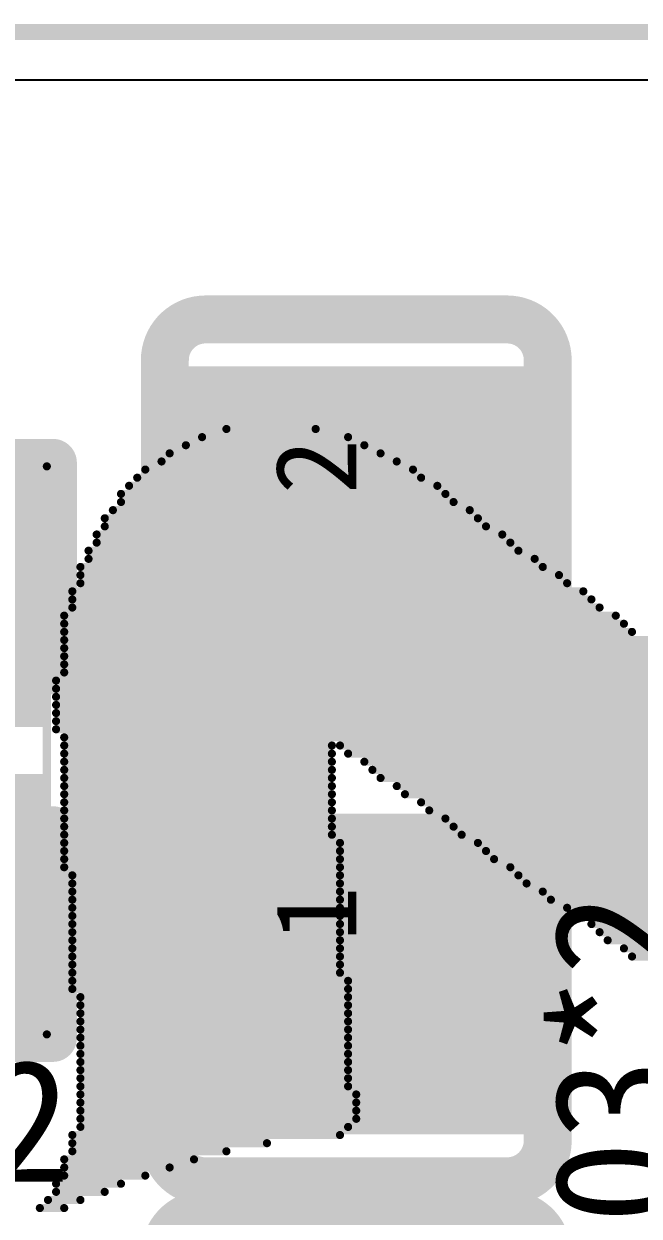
# Model space of a CAD drawing. Header units: millimetres. Extents: x 7.33 to 10.08, y 7.01 to 8.78.
# Drawn here: x 9.2751 to 9.351, y 8.6366 to 8.7835 of the extents above; entities that cross this region are included whole.
import ezdxf

# ---------------------------------------------------------------- set-up
doc = ezdxf.new("R2010")
doc.units = ezdxf.units.MM
doc.header["$MEASUREMENT"] = 0
for name, color, linetype in [('BottomOverlay', 54, 'Continuous'), ('KeepOutLayer', 6, 'Continuous'), ('Mechanical1', 6, 'Continuous'), ('Mechanical16', 56, 'Continuous'), ('Mechanical20', 56, 'Continuous'), ('MidLayer5', 130, 'Continuous'), ('MidLayer6', 216, 'Continuous'), ('TopLayer', 1, 'Continuous'), ('TopOverlay', 2, 'Continuous'), ('TopPaste', 8, 'Continuous'), ('TopSolder', 216, 'Continuous')]:
    doc.layers.add(name, color=color, linetype=linetype)

# ---------------------------------------------------------------- blocks, each defined once
blk = doc.blocks.new('R0402_62')
at = {"layer": 'Mechanical16'}
for points, const_width in [([(-0.03543, 0.01575), (-0.00984, 0.01575)], 0.00591), ([(-0.03543, 0.01575), (-0.03543, -0.01575)], 0.00591), ([(0.00984, 0.01575), (0.03543, 0.01575)], 0.00591), ([(0.03543, 0.01575), (0.03543, -0.01575)], 0.00591), ([(-0.035, 0.015), (0.035, 0.015)], 0.001), ([(-0.035, 0.015), (-0.035, -0.015)], 0.001), ([(0.035, 0.015), (0.035, -0.015)], 0.001), ([(-0.03543, -0.01575), (-0.00984, -0.01575)], 0.00591), ([(0.00984, -0.01575), (0.03543, -0.01575)], 0.00591), ([(-0.035, -0.015), (0.035, -0.015)], 0.001)]:
    blk.add_lwpolyline(points, dxfattribs=dict(at, const_width=const_width))
for points, const_width in [([(-0.03691, 0.01575, 1), (-0.03395, 0.01575, 1)], 0.00295), ([(-0.03691, 0.01575, 1), (-0.03395, 0.01575, 1)], 0.00295), ([(-0.01132, 0.01575, 1), (-0.00836, 0.01575, 1)], 0.00295), ([(0.00836, 0.01575, 1), (0.01132, 0.01575, 1)], 0.00295), ([(0.03395, 0.01575, 1), (0.03691, 0.01575, 1)], 0.00295), ([(0.03395, 0.01575, 1), (0.03691, 0.01575, 1)], 0.00295), ([(-0.03525, 0.015, 1), (-0.03475, 0.015, 1)], 0.0005), ([(-0.03525, 0.015, 1), (-0.03475, 0.015, 1)], 0.0005), ([(0.03475, 0.015, 1), (0.03525, 0.015, 1)], 0.0005), ([(0.03475, 0.015, 1), (0.03525, 0.015, 1)], 0.0005), ([(-0.03691, -0.01575, 1), (-0.03395, -0.01575, 1)], 0.00295), ([(-0.03691, -0.01575, 1), (-0.03395, -0.01575, 1)], 0.00295), ([(-0.01132, -0.01575, 1), (-0.00836, -0.01575, 1)], 0.00295), ([(0.00836, -0.01575, 1), (0.01132, -0.01575, 1)], 0.00295), ([(0.03395, -0.01575, 1), (0.03691, -0.01575, 1)], 0.00295), ([(0.03395, -0.01575, 1), (0.03691, -0.01575, 1)], 0.00295), ([(-0.03525, -0.015, 1), (-0.03475, -0.015, 1)], 0.0005), ([(-0.03525, -0.015, 1), (-0.03475, -0.015, 1)], 0.0005), ([(0.03475, -0.015, 1), (0.03525, -0.015, 1)], 0.0005), ([(0.03475, -0.015, 1), (0.03525, -0.015, 1)], 0.0005)]:
    blk.add_lwpolyline(points, format="xyb", close=True, dxfattribs=dict(at, const_width=const_width))
at = {"layer": 'TopLayer'}
for points in [[(-0.0069, 0.01082), (-0.02855, 0.01082), (-0.0069, -0.01082), (-0.02855, -0.01082)], [(0.02855, 0.01082), (0.0069, 0.01082), (0.02855, -0.01082), (0.0069, -0.01082)]]:
    blk.add_solid(points, dxfattribs=at)
at = {"layer": 'TopOverlay', "const_width": 0.00591}
for points in [[(-0.03543, 0.01575), (-0.03543, -0.01575)], [(-0.03543, 0.01575), (-0.00984, 0.01575)], [(0.00984, 0.01575), (0.03543, 0.01575)], [(0.03543, 0.01575), (0.03543, -0.01575)], [(-0.03543, -0.01575), (-0.00984, -0.01575)], [(0.00984, -0.01575), (0.03543, -0.01575)]]:
    blk.add_lwpolyline(points, dxfattribs=at)
at = {"layer": 'TopOverlay', "const_width": 0.00295}
for points in [[(-0.03691, 0.01575, 1), (-0.03395, 0.01575, 1)], [(-0.03691, 0.01575, 1), (-0.03395, 0.01575, 1)], [(-0.01132, 0.01575, 1), (-0.00836, 0.01575, 1)], [(0.00836, 0.01575, 1), (0.01132, 0.01575, 1)], [(0.03395, 0.01575, 1), (0.03691, 0.01575, 1)], [(0.03395, 0.01575, 1), (0.03691, 0.01575, 1)], [(-0.03691, -0.01575, 1), (-0.03395, -0.01575, 1)], [(-0.03691, -0.01575, 1), (-0.03395, -0.01575, 1)], [(-0.01132, -0.01575, 1), (-0.00836, -0.01575, 1)], [(0.00836, -0.01575, 1), (0.01132, -0.01575, 1)], [(0.03395, -0.01575, 1), (0.03691, -0.01575, 1)], [(0.03395, -0.01575, 1), (0.03691, -0.01575, 1)]]:
    blk.add_lwpolyline(points, format="xyb", close=True, dxfattribs=at)
at = {"layer": 'TopPaste'}
for points in [[(-0.0069, 0.01082), (-0.02855, 0.01082), (-0.0069, -0.01082), (-0.02855, -0.01082)], [(0.02855, 0.01082), (0.0069, 0.01082), (0.02855, -0.01082), (0.0069, -0.01082)]]:
    blk.add_solid(points, dxfattribs=at)
at = {"layer": 'TopSolder'}
for points in [[(-0.0029, 0.01482), (-0.03254, 0.01482), (-0.0029, -0.01482), (-0.03254, -0.01482)], [(0.03254, 0.01482), (0.0029, 0.01482), (0.03254, -0.01482), (0.0029, -0.01482)]]:
    blk.add_solid(points, dxfattribs=at)
blk = doc.blocks.new('C0603_289')
at = {"layer": 'Mechanical16', "const_width": 0.00591}
for points in [[(-0.0531, 0.0186, -0.414214), (-0.0481, 0.0236)], [(0.0481, 0.0236, -0.414214), (0.0531, 0.0186)], [(-0.0481, -0.0236, -0.414214), (-0.0531, -0.0186)], [(0.0531, -0.0186, -0.414214), (0.0481, -0.0236)]]:
    blk.add_lwpolyline(points, format="xyb", dxfattribs=at)
for points in [[(-0.00836, 0.0236), (-0.0481, 0.0236)], [(0.0481, 0.0236), (0.00902, 0.0236)], [(-0.0531, -0.0186), (-0.0531, 0.0186)], [(0.0531, -0.0186), (0.0531, 0.0186)], [(-0.00836, -0.0236), (-0.0481, -0.0236)], [(0.0481, -0.0236), (0.00902, -0.0236)]]:
    blk.add_lwpolyline(points, dxfattribs=at)
at = {"layer": 'Mechanical16', "const_width": 0.00296}
for points in [[(-0.04958, 0.0236, 1), (-0.04662, 0.0236, 1)], [(-0.04958, 0.0236, 1), (-0.04662, 0.0236, 1)], [(-0.00984, 0.0236, 1), (-0.00688, 0.0236, 1)], [(0.00754, 0.0236, 1), (0.0105, 0.0236, 1)], [(0.04662, 0.0236, 1), (0.04958, 0.0236, 1)], [(0.04662, 0.0236, 1), (0.04958, 0.0236, 1)], [(-0.05458, 0.0186, 1), (-0.05162, 0.0186, 1)], [(-0.05458, 0.0186, 1), (-0.05162, 0.0186, 1)], [(0.05162, 0.0186, 1), (0.05458, 0.0186, 1)], [(0.05162, 0.0186, 1), (0.05458, 0.0186, 1)], [(-0.05458, -0.0186, 1), (-0.05162, -0.0186, 1)], [(-0.05458, -0.0186, 1), (-0.05162, -0.0186, 1)], [(0.05162, -0.0186, 1), (0.05458, -0.0186, 1)], [(0.05162, -0.0186, 1), (0.05458, -0.0186, 1)], [(-0.04958, -0.0236, 1), (-0.04662, -0.0236, 1)], [(-0.04958, -0.0236, 1), (-0.04662, -0.0236, 1)], [(-0.00984, -0.0236, 1), (-0.00688, -0.0236, 1)], [(0.00754, -0.0236, 1), (0.0105, -0.0236, 1)], [(0.04662, -0.0236, 1), (0.04958, -0.0236, 1)], [(0.04662, -0.0236, 1), (0.04958, -0.0236, 1)]]:
    blk.add_lwpolyline(points, format="xyb", close=True, dxfattribs=at)
at = {"layer": 'TopLayer'}
for points in [[(-0.01181, 0.01771), (-0.04331, 0.01771), (-0.01181, -0.01771), (-0.04331, -0.01771)], [(0.04331, 0.01771), (0.01181, 0.01771), (0.04331, -0.01771), (0.01181, -0.01771)]]:
    blk.add_solid(points, dxfattribs=at)
at = {"layer": 'TopOverlay', "const_width": 0.00591}
for points in [[(-0.0531, 0.0186, -0.414214), (-0.0481, 0.0236)], [(0.0481, 0.0236, -0.414214), (0.0531, 0.0186)], [(-0.0481, -0.0236, -0.414214), (-0.0531, -0.0186)], [(0.0531, -0.0186, -0.414214), (0.0481, -0.0236)]]:
    blk.add_lwpolyline(points, format="xyb", dxfattribs=at)
for points in [[(-0.00836, 0.0236), (-0.0481, 0.0236)], [(0.0481, 0.0236), (0.00902, 0.0236)], [(-0.0531, -0.0186), (-0.0531, 0.0186)], [(0.0531, -0.0186), (0.0531, 0.0186)], [(-0.00836, -0.0236), (-0.0481, -0.0236)], [(0.0481, -0.0236), (0.00902, -0.0236)]]:
    blk.add_lwpolyline(points, dxfattribs=at)
at = {"layer": 'TopOverlay', "const_width": 0.00296}
for points in [[(-0.04958, 0.0236, 1), (-0.04662, 0.0236, 1)], [(-0.04958, 0.0236, 1), (-0.04662, 0.0236, 1)], [(-0.00984, 0.0236, 1), (-0.00688, 0.0236, 1)], [(0.00754, 0.0236, 1), (0.0105, 0.0236, 1)], [(0.04662, 0.0236, 1), (0.04958, 0.0236, 1)], [(0.04662, 0.0236, 1), (0.04958, 0.0236, 1)], [(-0.05458, 0.0186, 1), (-0.05162, 0.0186, 1)], [(-0.05458, 0.0186, 1), (-0.05162, 0.0186, 1)], [(0.05162, 0.0186, 1), (0.05458, 0.0186, 1)], [(0.05162, 0.0186, 1), (0.05458, 0.0186, 1)], [(-0.05458, -0.0186, 1), (-0.05162, -0.0186, 1)], [(-0.05458, -0.0186, 1), (-0.05162, -0.0186, 1)], [(0.05162, -0.0186, 1), (0.05458, -0.0186, 1)], [(0.05162, -0.0186, 1), (0.05458, -0.0186, 1)], [(-0.04958, -0.0236, 1), (-0.04662, -0.0236, 1)], [(-0.04958, -0.0236, 1), (-0.04662, -0.0236, 1)], [(-0.00984, -0.0236, 1), (-0.00688, -0.0236, 1)], [(0.00754, -0.0236, 1), (0.0105, -0.0236, 1)], [(0.04662, -0.0236, 1), (0.04958, -0.0236, 1)], [(0.04662, -0.0236, 1), (0.04958, -0.0236, 1)]]:
    blk.add_lwpolyline(points, format="xyb", close=True, dxfattribs=at)
at = {"layer": 'TopPaste'}
for points in [[(-0.01181, 0.01771), (-0.04331, 0.01771), (-0.01181, -0.01771), (-0.04331, -0.01771)], [(0.04331, 0.01771), (0.01181, 0.01771), (0.04331, -0.01771), (0.01181, -0.01771)]]:
    blk.add_solid(points, dxfattribs=at)
at = {"layer": 'TopSolder'}
for points in [[(-0.00781, 0.02171), (-0.04731, 0.02171), (-0.00781, -0.02171), (-0.04731, -0.02171)], [(0.04731, 0.02171), (0.00781, 0.02171), (0.04731, -0.02171), (0.00781, -0.02171)]]:
    blk.add_solid(points, dxfattribs=at)
at = {"layer": 'Mechanical20'}
for s, p in [('1', (-0.02356, 0)), ('2', (0.03156, 0))]:
    blk.add_text(s, height=0.01, dxfattribs=at).set_placement(p)
blk = doc.blocks.new('C0603_291')
at = {"layer": 'Mechanical16', "const_width": 0.00591}
for points in [[(-0.0531, 0.0186, -0.414214), (-0.0481, 0.0236)], [(0.0481, 0.0236, -0.414214), (0.0531, 0.0186)], [(-0.0481, -0.0236, -0.414214), (-0.0531, -0.0186)], [(0.0531, -0.0186, -0.414214), (0.0481, -0.0236)]]:
    blk.add_lwpolyline(points, format="xyb", dxfattribs=at)
for points in [[(-0.00836, 0.0236), (-0.0481, 0.0236)], [(0.0481, 0.0236), (0.00902, 0.0236)], [(-0.0531, -0.0186), (-0.0531, 0.0186)], [(0.0531, -0.0186), (0.0531, 0.0186)], [(-0.00836, -0.0236), (-0.0481, -0.0236)], [(0.0481, -0.0236), (0.00902, -0.0236)]]:
    blk.add_lwpolyline(points, dxfattribs=at)
at = {"layer": 'Mechanical16', "const_width": 0.00296}
for points in [[(-0.04958, 0.0236, 1), (-0.04662, 0.0236, 1)], [(-0.04958, 0.0236, 1), (-0.04662, 0.0236, 1)], [(-0.00984, 0.0236, 1), (-0.00688, 0.0236, 1)], [(0.00754, 0.0236, 1), (0.0105, 0.0236, 1)], [(0.04662, 0.0236, 1), (0.04958, 0.0236, 1)], [(0.04662, 0.0236, 1), (0.04958, 0.0236, 1)], [(-0.05458, 0.0186, 1), (-0.05162, 0.0186, 1)], [(-0.05458, 0.0186, 1), (-0.05162, 0.0186, 1)], [(0.05162, 0.0186, 1), (0.05458, 0.0186, 1)], [(0.05162, 0.0186, 1), (0.05458, 0.0186, 1)], [(-0.05458, -0.0186, 1), (-0.05162, -0.0186, 1)], [(-0.05458, -0.0186, 1), (-0.05162, -0.0186, 1)], [(0.05162, -0.0186, 1), (0.05458, -0.0186, 1)], [(0.05162, -0.0186, 1), (0.05458, -0.0186, 1)], [(-0.04958, -0.0236, 1), (-0.04662, -0.0236, 1)], [(-0.04958, -0.0236, 1), (-0.04662, -0.0236, 1)], [(-0.00984, -0.0236, 1), (-0.00688, -0.0236, 1)], [(0.00754, -0.0236, 1), (0.0105, -0.0236, 1)], [(0.04662, -0.0236, 1), (0.04958, -0.0236, 1)], [(0.04662, -0.0236, 1), (0.04958, -0.0236, 1)]]:
    blk.add_lwpolyline(points, format="xyb", close=True, dxfattribs=at)
at = {"layer": 'TopLayer'}
for points in [[(-0.01181, 0.01771), (-0.04331, 0.01771), (-0.01181, -0.01771), (-0.04331, -0.01771)], [(0.04331, 0.01771), (0.01181, 0.01771), (0.04331, -0.01771), (0.01181, -0.01771)]]:
    blk.add_solid(points, dxfattribs=at)
at = {"layer": 'TopOverlay', "const_width": 0.00591}
for points in [[(-0.0531, 0.0186, -0.414214), (-0.0481, 0.0236)], [(0.0481, 0.0236, -0.414214), (0.0531, 0.0186)], [(-0.0481, -0.0236, -0.414214), (-0.0531, -0.0186)], [(0.0531, -0.0186, -0.414214), (0.0481, -0.0236)]]:
    blk.add_lwpolyline(points, format="xyb", dxfattribs=at)
for points in [[(-0.00836, 0.0236), (-0.0481, 0.0236)], [(0.0481, 0.0236), (0.00902, 0.0236)], [(-0.0531, -0.0186), (-0.0531, 0.0186)], [(0.0531, -0.0186), (0.0531, 0.0186)], [(-0.00836, -0.0236), (-0.0481, -0.0236)], [(0.0481, -0.0236), (0.00902, -0.0236)]]:
    blk.add_lwpolyline(points, dxfattribs=at)
at = {"layer": 'TopOverlay', "const_width": 0.00296}
for points in [[(-0.04958, 0.0236, 1), (-0.04662, 0.0236, 1)], [(-0.04958, 0.0236, 1), (-0.04662, 0.0236, 1)], [(-0.00984, 0.0236, 1), (-0.00688, 0.0236, 1)], [(0.00754, 0.0236, 1), (0.0105, 0.0236, 1)], [(0.04662, 0.0236, 1), (0.04958, 0.0236, 1)], [(0.04662, 0.0236, 1), (0.04958, 0.0236, 1)], [(-0.05458, 0.0186, 1), (-0.05162, 0.0186, 1)], [(-0.05458, 0.0186, 1), (-0.05162, 0.0186, 1)], [(0.05162, 0.0186, 1), (0.05458, 0.0186, 1)], [(0.05162, 0.0186, 1), (0.05458, 0.0186, 1)], [(-0.05458, -0.0186, 1), (-0.05162, -0.0186, 1)], [(-0.05458, -0.0186, 1), (-0.05162, -0.0186, 1)], [(0.05162, -0.0186, 1), (0.05458, -0.0186, 1)], [(0.05162, -0.0186, 1), (0.05458, -0.0186, 1)], [(-0.04958, -0.0236, 1), (-0.04662, -0.0236, 1)], [(-0.04958, -0.0236, 1), (-0.04662, -0.0236, 1)], [(-0.00984, -0.0236, 1), (-0.00688, -0.0236, 1)], [(0.00754, -0.0236, 1), (0.0105, -0.0236, 1)], [(0.04662, -0.0236, 1), (0.04958, -0.0236, 1)], [(0.04662, -0.0236, 1), (0.04958, -0.0236, 1)]]:
    blk.add_lwpolyline(points, format="xyb", close=True, dxfattribs=at)
at = {"layer": 'TopPaste'}
for points in [[(-0.01181, 0.01771), (-0.04331, 0.01771), (-0.01181, -0.01771), (-0.04331, -0.01771)], [(0.04331, 0.01771), (0.01181, 0.01771), (0.04331, -0.01771), (0.01181, -0.01771)]]:
    blk.add_solid(points, dxfattribs=at)
at = {"layer": 'TopSolder'}
for points in [[(-0.00781, 0.02171), (-0.04731, 0.02171), (-0.00781, -0.02171), (-0.04731, -0.02171)], [(0.04731, 0.02171), (0.00781, 0.02171), (0.04731, -0.02171), (0.00781, -0.02171)]]:
    blk.add_solid(points, dxfattribs=at)
at = {"layer": 'Mechanical20'}
for s, p in [('1', (-0.02356, 0)), ('2', (0.03156, 0))]:
    blk.add_text(s, height=0.01, dxfattribs=at).set_placement(p)
blk = doc.blocks.new('LOGO_XH_300MIL_B_570')
at = {"layer": 'BottomOverlay', "const_width": 0.001}
for points in [[(0.101, -0.05484), (0.097, -0.05484)], [(0.102, -0.05384), (0.099, -0.05384)], [(0.1, -0.05584), (0.094, -0.05584)], [(0.1, -0.05684), (0.092, -0.05684)], [(0.099, -0.05884), (0.086, -0.05884)], [(0.099, -0.05784), (0.089, -0.05784)], [(0.099, -0.05984), (0.083, -0.05984)], [(0.098, -0.06184), (0.074, -0.06184)], [(0.098, -0.06084), (0.079, -0.06084)], [(0.098, -0.06284), (0.065, -0.06284)], [(0.097, -0.06484), (0.063, -0.06484)], [(0.097, -0.06384), (0.064, -0.06384)], [(0.097, -0.06584), (0.063, -0.06584)], [(0.097, -0.06684), (0.063, -0.06684)], [(0.097, -0.06784), (0.063, -0.06784)], [(0.097, -0.06884), (0.064, -0.06884)], [(0.097, -0.06984), (0.064, -0.06984)], [(0.097, -0.07084), (0.064, -0.07084)], [(0.097, -0.07184), (0.064, -0.07184)], [(0.097, -0.07284), (0.064, -0.07284)], [(0.097, -0.07384), (0.064, -0.07384)], [(0.097, -0.07484), (0.064, -0.07484)], [(0.097, -0.07584), (0.064, -0.07584)], [(0.097, -0.07684), (0.064, -0.07684)], [(0.097, -0.07784), (0.064, -0.07784)], [(0.097, -0.07884), (0.064, -0.07884)], [(0.097, -0.07984), (0.064, -0.07984)], [(0.098, -0.08084), (0.064, -0.08084)], [(0.098, -0.08184), (0.064, -0.08184)], [(0.098, -0.08284), (0.065, -0.08284)], [(0.098, -0.08384), (0.065, -0.08384)], [(0.029, -0.08484), (-0.03, -0.08484)], [(0.098, -0.08484), (0.065, -0.08484)], [(0.032, -0.08684), (-0.033, -0.08684)], [(0.03, -0.08584), (-0.031, -0.08584)], [(0.098, -0.08584), (0.065, -0.08584)], [(0.098, -0.08684), (0.065, -0.08684)], [(0.033, -0.08784), (-0.034, -0.08784)], [(0.098, -0.08784), (0.065, -0.08784)], [(0.036, -0.08984), (-0.037, -0.08984)], [(0.034, -0.08884), (-0.036, -0.08884)], [(0.098, -0.08884), (0.065, -0.08884)], [(0.098, -0.08984), (0.065, -0.08984)], [(0.037, -0.09084), (-0.038, -0.09084)], [(0.098, -0.09084), (0.065, -0.09084)], [(0.04, -0.09284), (-0.041, -0.09284)], [(0.039, -0.09184), (-0.04, -0.09184)], [(0.098, -0.09184), (0.065, -0.09184)], [(0.098, -0.09284), (0.065, -0.09284)], [(0.042, -0.09384), (-0.043, -0.09384)], [(0.098, -0.09384), (0.065, -0.09384)], [(0.044, -0.09584), (-0.045, -0.09584)], [(0.043, -0.09484), (-0.044, -0.09484)], [(0.098, -0.09484), (0.065, -0.09484)], [(0.099, -0.09584), (0.065, -0.09584)], [(0.046, -0.09684), (-0.047, -0.09684)], [(0.099, -0.09684), (0.065, -0.09684)], [(0.048, -0.09884), (-0.049, -0.09884)], [(0.047, -0.09784), (-0.048, -0.09784)], [(0.099, -0.09784), (0.065, -0.09784)], [(0.099, -0.09884), (0.065, -0.09884)], [(0.05, -0.09984), (-0.051, -0.09984)], [(0.099, -0.09984), (0.066, -0.09984)], [(0.052, -0.10184), (-0.054, -0.10184)], [(0.051, -0.10084), (-0.052, -0.10084)], [(0.099, -0.10084), (0.066, -0.10084)], [(0.099, -0.10184), (0.066, -0.10184)], [(0.054, -0.10284), (-0.055, -0.10284)], [(0.099, -0.10284), (0.066, -0.10284)], [(0.055, -0.10384), (-0.057, -0.10384)], [(0.099, -0.10384), (0.066, -0.10384)], [(0.057, -0.10484), (-0.058, -0.10484)], [(0.058, -0.10584), (0.002, -0.10584)], [(0.099, -0.10484), (0.066, -0.10484)], [(0.099, -0.10584), (0.066, -0.10584)], [(0.06, -0.10684), (0.003, -0.10684)], [(0.099, -0.10684), (0.066, -0.10684)], [(0.061, -0.10784), (0.005, -0.10784)], [(0.062, -0.10884), (0.006, -0.10884)], [(0.099, -0.10784), (0.066, -0.10784)], [(0.099, -0.10884), (0.066, -0.10884)], [(0.064, -0.10984), (0.008, -0.10984)], [(0.099, -0.10984), (0.066, -0.10984)], [(0.065, -0.11084), (0.009, -0.11084)], [(0.099, -0.11184), (0.01, -0.11184)], [(0.099, -0.11084), (0.066, -0.11084)], [(0.1, -0.11284), (0.012, -0.11284)], [(0.1, -0.11384), (0.013, -0.11384)], [(0.1, -0.11484), (0.015, -0.11484)], [(0.1, -0.11584), (0.016, -0.11584)], [(0.1, -0.11684), (0.017, -0.11684)], [(0.1, -0.11784), (0.019, -0.11784)], [(0.1, -0.11884), (0.02, -0.11884)], [(0.099, -0.11984), (0.022, -0.11984)], [(0.099, -0.12084), (0.023, -0.12084)], [(0.099, -0.12184), (0.024, -0.12184)], [(0.099, -0.12284), (0.026, -0.12284)], [(0.099, -0.12384), (0.027, -0.12384)], [(0.099, -0.12484), (0.029, -0.12484)], [(0.099, -0.12584), (0.03, -0.12584)], [(0.099, -0.12684), (0.031, -0.12684)], [(0.098, -0.12784), (0.033, -0.12784)], [(0.098, -0.12884), (0.034, -0.12884)], [(0.098, -0.12984), (0.035, -0.12984)], [(0.097, -0.13084), (0.037, -0.13084)], [(0.097, -0.13184), (0.038, -0.13184)], [(0.097, -0.13284), (0.04, -0.13284)], [(0.096, -0.13384), (0.041, -0.13384)], [(0.096, -0.13484), (0.043, -0.13484)], [(0.095, -0.13584), (0.044, -0.13584)], [(0.095, -0.13684), (0.045, -0.13684)], [(0.094, -0.13784), (0.047, -0.13784)], [(0.094, -0.13884), (0.048, -0.13884)], [(0.093, -0.13984), (0.049, -0.13984)], [(0.092, -0.14084), (0.051, -0.14084)], [(0.092, -0.14184), (0.052, -0.14184)], [(0.091, -0.14284), (0.053, -0.14284)], [(0.09, -0.14384), (0.055, -0.14384)], [(0.089, -0.14484), (0.056, -0.14484)], [(0.087, -0.14584), (0.058, -0.14584)], [(0.086, -0.14684), (0.06, -0.14684)], [(0.084, -0.14784), (0.062, -0.14784)], [(0.082, -0.14884), (0.064, -0.14884)], [(0.079, -0.14984), (0.068, -0.14984)]]:
    blk.add_lwpolyline(points, dxfattribs=at)
at = {"layer": 'BottomOverlay', "const_width": 0.0005}
for points in [[(0.09675, -0.05484, 1), (0.09725, -0.05484, 1)], [(0.09875, -0.05384, 1), (0.09925, -0.05384, 1)], [(0.10075, -0.05484, 1), (0.10125, -0.05484, 1)], [(0.10175, -0.05384, 1), (0.10225, -0.05384, 1)], [(0.09375, -0.05584, 1), (0.09425, -0.05584, 1)], [(0.09975, -0.05584, 1), (0.10025, -0.05584, 1)], [(0.09175, -0.05684, 1), (0.09225, -0.05684, 1)], [(0.09975, -0.05684, 1), (0.10025, -0.05684, 1)], [(0.08575, -0.05884, 1), (0.08625, -0.05884, 1)], [(0.08875, -0.05784, 1), (0.08925, -0.05784, 1)], [(0.09875, -0.05784, 1), (0.09925, -0.05784, 1)], [(0.09875, -0.05884, 1), (0.09925, -0.05884, 1)], [(0.08275, -0.05984, 1), (0.08325, -0.05984, 1)], [(0.09875, -0.05984, 1), (0.09925, -0.05984, 1)], [(0.07375, -0.06184, 1), (0.07425, -0.06184, 1)], [(0.07875, -0.06084, 1), (0.07925, -0.06084, 1)], [(0.09775, -0.06084, 1), (0.09825, -0.06084, 1)], [(0.09775, -0.06184, 1), (0.09825, -0.06184, 1)], [(0.06475, -0.06284, 1), (0.06525, -0.06284, 1)], [(0.09775, -0.06284, 1), (0.09825, -0.06284, 1)], [(0.06275, -0.06484, 1), (0.06325, -0.06484, 1)], [(0.06375, -0.06384, 1), (0.06425, -0.06384, 1)], [(0.09675, -0.06384, 1), (0.09725, -0.06384, 1)], [(0.09675, -0.06484, 1), (0.09725, -0.06484, 1)], [(0.06275, -0.06584, 1), (0.06325, -0.06584, 1)], [(0.09675, -0.06584, 1), (0.09725, -0.06584, 1)], [(0.06275, -0.06684, 1), (0.06325, -0.06684, 1)], [(0.06275, -0.06784, 1), (0.06325, -0.06784, 1)], [(0.09675, -0.06684, 1), (0.09725, -0.06684, 1)], [(0.09675, -0.06784, 1), (0.09725, -0.06784, 1)], [(0.06375, -0.06884, 1), (0.06425, -0.06884, 1)], [(0.09675, -0.06884, 1), (0.09725, -0.06884, 1)], [(0.06375, -0.06984, 1), (0.06425, -0.06984, 1)], [(0.06375, -0.07084, 1), (0.06425, -0.07084, 1)], [(0.09675, -0.06984, 1), (0.09725, -0.06984, 1)], [(0.09675, -0.07084, 1), (0.09725, -0.07084, 1)], [(0.06375, -0.07184, 1), (0.06425, -0.07184, 1)], [(0.09675, -0.07184, 1), (0.09725, -0.07184, 1)], [(0.06375, -0.07284, 1), (0.06425, -0.07284, 1)], [(0.06375, -0.07384, 1), (0.06425, -0.07384, 1)], [(0.09675, -0.07284, 1), (0.09725, -0.07284, 1)], [(0.09675, -0.07384, 1), (0.09725, -0.07384, 1)], [(0.06375, -0.07484, 1), (0.06425, -0.07484, 1)], [(0.09675, -0.07484, 1), (0.09725, -0.07484, 1)], [(0.06375, -0.07584, 1), (0.06425, -0.07584, 1)], [(0.06375, -0.07684, 1), (0.06425, -0.07684, 1)], [(0.09675, -0.07584, 1), (0.09725, -0.07584, 1)], [(0.09675, -0.07684, 1), (0.09725, -0.07684, 1)], [(0.06375, -0.07784, 1), (0.06425, -0.07784, 1)], [(0.09675, -0.07784, 1), (0.09725, -0.07784, 1)], [(0.06375, -0.07884, 1), (0.06425, -0.07884, 1)], [(0.09675, -0.07884, 1), (0.09725, -0.07884, 1)], [(0.06375, -0.07984, 1), (0.06425, -0.07984, 1)], [(0.06375, -0.08084, 1), (0.06425, -0.08084, 1)], [(0.09675, -0.07984, 1), (0.09725, -0.07984, 1)], [(0.09775, -0.08084, 1), (0.09825, -0.08084, 1)], [(0.06375, -0.08184, 1), (0.06425, -0.08184, 1)], [(0.09775, -0.08184, 1), (0.09825, -0.08184, 1)], [(0.06475, -0.08284, 1), (0.06525, -0.08284, 1)], [(0.06475, -0.08384, 1), (0.06525, -0.08384, 1)], [(0.09775, -0.08284, 1), (0.09825, -0.08284, 1)], [(0.09775, -0.08384, 1), (0.09825, -0.08384, 1)], [(0.02875, -0.08484, 1), (0.02925, -0.08484, 1)], [(0.06475, -0.08484, 1), (0.06525, -0.08484, 1)], [(0.09775, -0.08484, 1), (0.09825, -0.08484, 1)], [(0.02975, -0.08584, 1), (0.03025, -0.08584, 1)], [(0.03175, -0.08684, 1), (0.03225, -0.08684, 1)], [(0.06475, -0.08584, 1), (0.06525, -0.08584, 1)], [(0.06475, -0.08684, 1), (0.06525, -0.08684, 1)], [(0.09775, -0.08584, 1), (0.09825, -0.08584, 1)], [(0.09775, -0.08684, 1), (0.09825, -0.08684, 1)], [(0.03275, -0.08784, 1), (0.03325, -0.08784, 1)], [(0.06475, -0.08784, 1), (0.06525, -0.08784, 1)], [(0.09775, -0.08784, 1), (0.09825, -0.08784, 1)], [(0.03375, -0.08884, 1), (0.03425, -0.08884, 1)], [(0.03575, -0.08984, 1), (0.03625, -0.08984, 1)], [(0.06475, -0.08884, 1), (0.06525, -0.08884, 1)], [(0.06475, -0.08984, 1), (0.06525, -0.08984, 1)], [(0.09775, -0.08884, 1), (0.09825, -0.08884, 1)], [(0.09775, -0.08984, 1), (0.09825, -0.08984, 1)], [(0.03675, -0.09084, 1), (0.03725, -0.09084, 1)], [(0.06475, -0.09084, 1), (0.06525, -0.09084, 1)], [(0.09775, -0.09084, 1), (0.09825, -0.09084, 1)], [(0.03875, -0.09184, 1), (0.03925, -0.09184, 1)], [(0.03975, -0.09284, 1), (0.04025, -0.09284, 1)], [(0.06475, -0.09184, 1), (0.06525, -0.09184, 1)], [(0.06475, -0.09284, 1), (0.06525, -0.09284, 1)], [(0.09775, -0.09184, 1), (0.09825, -0.09184, 1)], [(0.09775, -0.09284, 1), (0.09825, -0.09284, 1)], [(0.04175, -0.09384, 1), (0.04225, -0.09384, 1)], [(0.06475, -0.09384, 1), (0.06525, -0.09384, 1)], [(0.09775, -0.09384, 1), (0.09825, -0.09384, 1)], [(0.04275, -0.09484, 1), (0.04325, -0.09484, 1)], [(0.04375, -0.09584, 1), (0.04425, -0.09584, 1)], [(0.06475, -0.09484, 1), (0.06525, -0.09484, 1)], [(0.06475, -0.09584, 1), (0.06525, -0.09584, 1)], [(0.09775, -0.09484, 1), (0.09825, -0.09484, 1)], [(0.09875, -0.09584, 1), (0.09925, -0.09584, 1)], [(0.04575, -0.09684, 1), (0.04625, -0.09684, 1)], [(0.06475, -0.09684, 1), (0.06525, -0.09684, 1)], [(0.09875, -0.09684, 1), (0.09925, -0.09684, 1)], [(0.04675, -0.09784, 1), (0.04725, -0.09784, 1)], [(0.04775, -0.09884, 1), (0.04825, -0.09884, 1)], [(0.06475, -0.09784, 1), (0.06525, -0.09784, 1)], [(0.06475, -0.09884, 1), (0.06525, -0.09884, 1)], [(0.09875, -0.09784, 1), (0.09925, -0.09784, 1)], [(0.09875, -0.09884, 1), (0.09925, -0.09884, 1)], [(0.04975, -0.09984, 1), (0.05025, -0.09984, 1)], [(0.06575, -0.09984, 1), (0.06625, -0.09984, 1)], [(0.09875, -0.09984, 1), (0.09925, -0.09984, 1)], [(0.05075, -0.10084, 1), (0.05125, -0.10084, 1)], [(0.05175, -0.10184, 1), (0.05225, -0.10184, 1)], [(0.06575, -0.10084, 1), (0.06625, -0.10084, 1)], [(0.06575, -0.10184, 1), (0.06625, -0.10184, 1)], [(0.09875, -0.10084, 1), (0.09925, -0.10084, 1)], [(0.09875, -0.10184, 1), (0.09925, -0.10184, 1)], [(0.05375, -0.10284, 1), (0.05425, -0.10284, 1)], [(0.06575, -0.10284, 1), (0.06625, -0.10284, 1)], [(0.09875, -0.10284, 1), (0.09925, -0.10284, 1)], [(0.05475, -0.10384, 1), (0.05525, -0.10384, 1)], [(0.06575, -0.10384, 1), (0.06625, -0.10384, 1)], [(0.09875, -0.10384, 1), (0.09925, -0.10384, 1)], [(0.05675, -0.10484, 1), (0.05725, -0.10484, 1)], [(0.05775, -0.10584, 1), (0.05825, -0.10584, 1)], [(0.06575, -0.10484, 1), (0.06625, -0.10484, 1)], [(0.06575, -0.10584, 1), (0.06625, -0.10584, 1)], [(0.09875, -0.10484, 1), (0.09925, -0.10484, 1)], [(0.09875, -0.10584, 1), (0.09925, -0.10584, 1)], [(0.05975, -0.10684, 1), (0.06025, -0.10684, 1)], [(0.06575, -0.10684, 1), (0.06625, -0.10684, 1)], [(0.09875, -0.10684, 1), (0.09925, -0.10684, 1)], [(0.06075, -0.10784, 1), (0.06125, -0.10784, 1)], [(0.06175, -0.10884, 1), (0.06225, -0.10884, 1)], [(0.06575, -0.10784, 1), (0.06625, -0.10784, 1)], [(0.06575, -0.10884, 1), (0.06625, -0.10884, 1)], [(0.09875, -0.10784, 1), (0.09925, -0.10784, 1)], [(0.09875, -0.10884, 1), (0.09925, -0.10884, 1)], [(0.06375, -0.10984, 1), (0.06425, -0.10984, 1)], [(0.06575, -0.10984, 1), (0.06625, -0.10984, 1)], [(0.09875, -0.10984, 1), (0.09925, -0.10984, 1)], [(0.06475, -0.11084, 1), (0.06525, -0.11084, 1)], [(0.06575, -0.11084, 1), (0.06625, -0.11084, 1)], [(0.09875, -0.11084, 1), (0.09925, -0.11084, 1)], [(0.09875, -0.11184, 1), (0.09925, -0.11184, 1)], [(0.09975, -0.11284, 1), (0.10025, -0.11284, 1)], [(0.09975, -0.11384, 1), (0.10025, -0.11384, 1)], [(0.09975, -0.11484, 1), (0.10025, -0.11484, 1)], [(0.09975, -0.11584, 1), (0.10025, -0.11584, 1)], [(0.09975, -0.11684, 1), (0.10025, -0.11684, 1)], [(0.09975, -0.11784, 1), (0.10025, -0.11784, 1)], [(0.09975, -0.11884, 1), (0.10025, -0.11884, 1)], [(0.09875, -0.11984, 1), (0.09925, -0.11984, 1)], [(0.09875, -0.12084, 1), (0.09925, -0.12084, 1)], [(0.09875, -0.12184, 1), (0.09925, -0.12184, 1)], [(0.09875, -0.12284, 1), (0.09925, -0.12284, 1)], [(0.09875, -0.12384, 1), (0.09925, -0.12384, 1)], [(0.02875, -0.12484, 1), (0.02925, -0.12484, 1)], [(0.09875, -0.12484, 1), (0.09925, -0.12484, 1)], [(0.02975, -0.12584, 1), (0.03025, -0.12584, 1)], [(0.03075, -0.12684, 1), (0.03125, -0.12684, 1)], [(0.09875, -0.12584, 1), (0.09925, -0.12584, 1)], [(0.09875, -0.12684, 1), (0.09925, -0.12684, 1)], [(0.03275, -0.12784, 1), (0.03325, -0.12784, 1)], [(0.09775, -0.12784, 1), (0.09825, -0.12784, 1)], [(0.03375, -0.12884, 1), (0.03425, -0.12884, 1)], [(0.09775, -0.12884, 1), (0.09825, -0.12884, 1)], [(0.03475, -0.12984, 1), (0.03525, -0.12984, 1)], [(0.03675, -0.13084, 1), (0.03725, -0.13084, 1)], [(0.09675, -0.13084, 1), (0.09725, -0.13084, 1)], [(0.09775, -0.12984, 1), (0.09825, -0.12984, 1)], [(0.03775, -0.13184, 1), (0.03825, -0.13184, 1)], [(0.09675, -0.13184, 1), (0.09725, -0.13184, 1)], [(0.03975, -0.13284, 1), (0.04025, -0.13284, 1)], [(0.04075, -0.13384, 1), (0.04125, -0.13384, 1)], [(0.09575, -0.13384, 1), (0.09625, -0.13384, 1)], [(0.09675, -0.13284, 1), (0.09725, -0.13284, 1)], [(0.04275, -0.13484, 1), (0.04325, -0.13484, 1)], [(0.09575, -0.13484, 1), (0.09625, -0.13484, 1)], [(0.04375, -0.13584, 1), (0.04425, -0.13584, 1)], [(0.04475, -0.13684, 1), (0.04525, -0.13684, 1)], [(0.09475, -0.13584, 1), (0.09525, -0.13584, 1)], [(0.09475, -0.13684, 1), (0.09525, -0.13684, 1)], [(0.04675, -0.13784, 1), (0.04725, -0.13784, 1)], [(0.09375, -0.13784, 1), (0.09425, -0.13784, 1)], [(0.04775, -0.13884, 1), (0.04825, -0.13884, 1)], [(0.04875, -0.13984, 1), (0.04925, -0.13984, 1)], [(0.09275, -0.13984, 1), (0.09325, -0.13984, 1)], [(0.09375, -0.13884, 1), (0.09425, -0.13884, 1)], [(0.05075, -0.14084, 1), (0.05125, -0.14084, 1)], [(0.09175, -0.14084, 1), (0.09225, -0.14084, 1)], [(0.05175, -0.14184, 1), (0.05225, -0.14184, 1)], [(0.05275, -0.14284, 1), (0.05325, -0.14284, 1)], [(0.09075, -0.14284, 1), (0.09125, -0.14284, 1)], [(0.09175, -0.14184, 1), (0.09225, -0.14184, 1)], [(0.05475, -0.14384, 1), (0.05525, -0.14384, 1)], [(0.08975, -0.14384, 1), (0.09025, -0.14384, 1)], [(0.05575, -0.14484, 1), (0.05625, -0.14484, 1)], [(0.05775, -0.14584, 1), (0.05825, -0.14584, 1)], [(0.08675, -0.14584, 1), (0.08725, -0.14584, 1)], [(0.08875, -0.14484, 1), (0.08925, -0.14484, 1)], [(0.05975, -0.14684, 1), (0.06025, -0.14684, 1)], [(0.08575, -0.14684, 1), (0.08625, -0.14684, 1)], [(0.06175, -0.14784, 1), (0.06225, -0.14784, 1)], [(0.06375, -0.14884, 1), (0.06425, -0.14884, 1)], [(0.08175, -0.14884, 1), (0.08225, -0.14884, 1)], [(0.08375, -0.14784, 1), (0.08425, -0.14784, 1)], [(0.06775, -0.14984, 1), (0.06825, -0.14984, 1)], [(0.07875, -0.14984, 1), (0.07925, -0.14984, 1)]]:
    blk.add_lwpolyline(points, format="xyb", close=True, dxfattribs=at)

msp = doc.modelspace()

# ---------------------------------------------------------------- linework, layer by layer
at = {"layer": 'KeepOutLayer', "const_width": 0.00197}
msp.add_lwpolyline([(7.3575, 8.78251), (10.05037, 8.78251)], dxfattribs=at)
at = {"layer": 'MidLayer5'}
msp.add_line((7.3575, 8.77658), (10.05037, 8.77658), dxfattribs=at)
at = {"layer": 'MidLayer6'}
msp.add_line((7.3575, 8.77658), (10.05037, 8.77658), dxfattribs=at)

# ---------------------------------------------------------------- block references
for name, p, rotation in [('LOGO_XH_300MIL_B_570', (9.37909, 8.58373), 180), ('C0603_289', (9.3161, 8.69397), 90), ('R0402_62', (9.26295, 8.69397), 270), ('C0603_291', (9.3161, 8.58373), 90)]:
    msp.add_blockref(name, p, dxfattribs=dict(rotation=rotation))

# ---------------------------------------------------------------- texts
at = {"layer": 'Mechanical1'}
for s, rotation, p in [('0603*2', 90, (9.35547, 8.61523)), ('0402*2', 360, (9.21965, 8.64082))]:
    msp.add_text(s, height=0.015, rotation=rotation, dxfattribs=at).set_placement(p)

doc.saveas('drawing.dxf')
